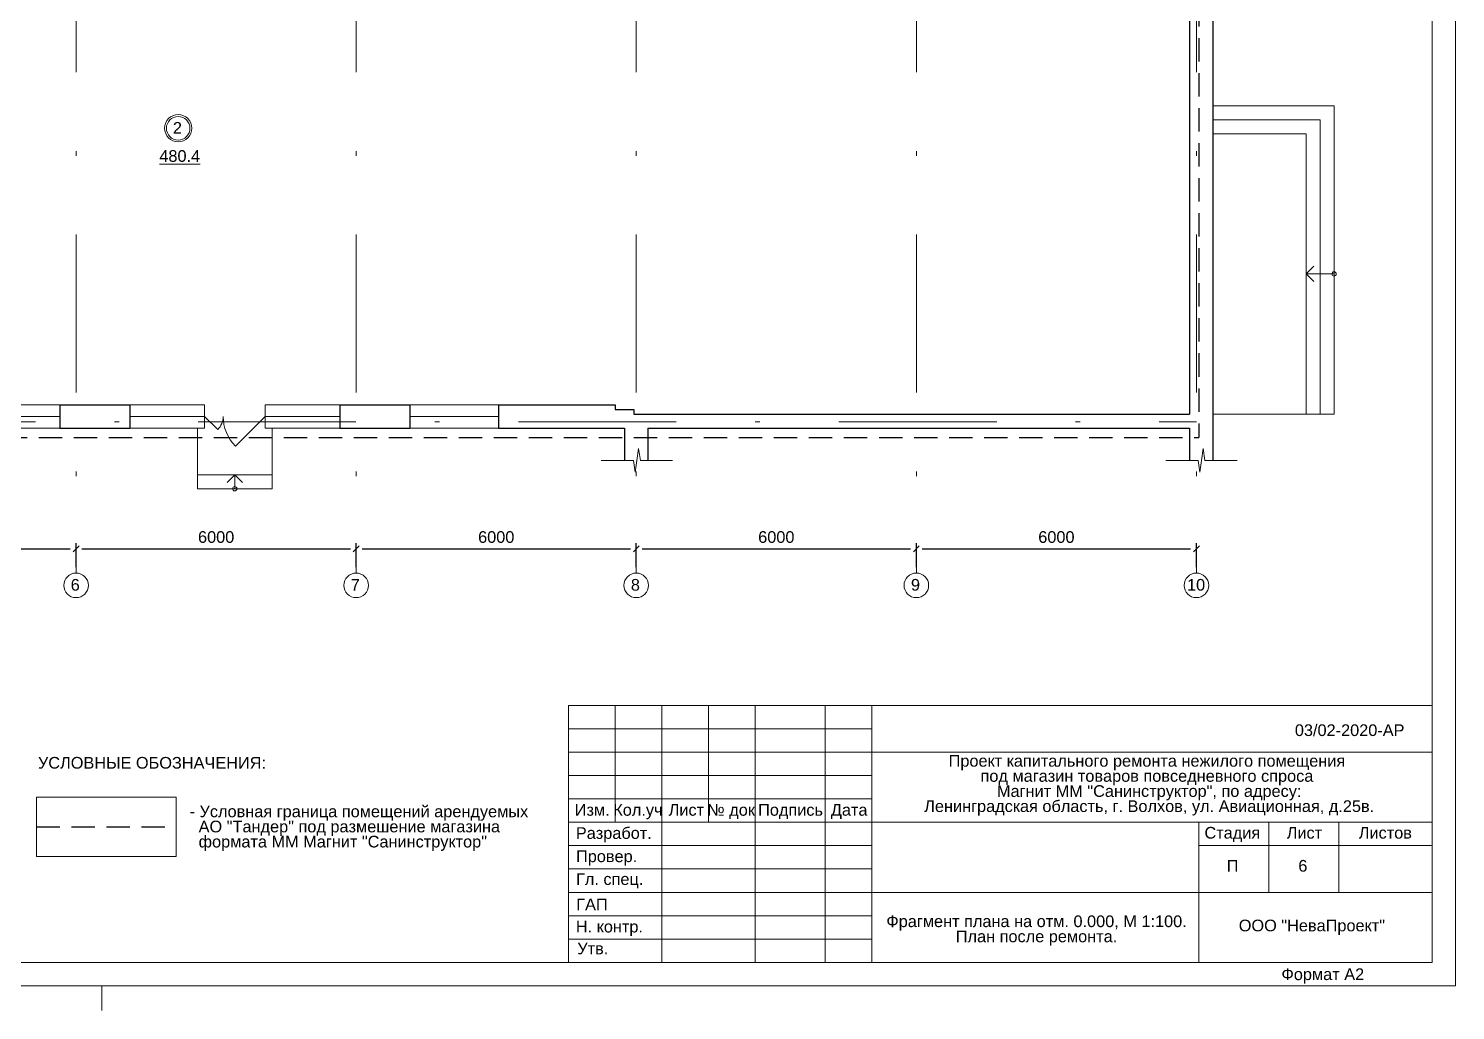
# Model space of a CAD drawing. Header units: metres. Extents: x -136 to 149, y -320 to -175.
# Drawn here: x 101.1 to 131.66, y -320.14 to -299.11 of the extents above; entities that cross this region are included whole.
import ezdxf
from ezdxf.enums import TextEntityAlignment as Align

# ---------------------------------------------------------------- set-up
doc = ezdxf.new("R2010")
doc.units = ezdxf.units.M
doc.header["$MEASUREMENT"] = 0
for name, pattern in [('( Dashed )', [0.75, 0.5, -0.25]), ('DGN Style 3', [5.91749, 4.226779, -1.690711]), ('DGN Style 4', [6.767072, 3.381423, -1.690711, 0.004227, -1.690711])]:
    doc.linetypes.add(name, pattern=pattern)
doc.layers.get('Defpoints').update_dxf_attribs({"lineweight": 0})
doc.styles.add('GOST 2.304', font='cs_gost2304.shx')
doc.styles.get("Standard").update_dxf_attribs({"font": 'cs_gost2304.shx'})
doc.styles.add('Style-Arial', font='arial.ttf')
doc.dimstyles.get("Standard").update_dxf_attribs({"dimtxt": 0.18, "dimasz": 0.18, "dimexe": 0.18, "dimexo": 0.0625, "dimgap": 0.09, "dimtad": 0, "dimtih": 1, "dimtoh": 1, "dimdec": 4, "dimzin": 0, "dimdsep": 46, "dimtxsty": 'Standard', "dimcen": 0.09, "dimadec": 0, "dimazin": 0, "dimtfac": 1, "dimtdec": 4, "dimtofl": 0, "dimtmove": 0, "dimatfit": 3, "dimfxl": 1, "dimtolj": 1, "dimtzin": 0, "dimarcsym": 0})

# ---------------------------------------------------------------- blocks, each defined once
blk = doc.blocks.new('*U414')
at = {"color": 7, "linetype": 'Continuous', "lineweight": 13}
for p, q in [((142.56, 100), (142.56, -100)), ((50.06, -72.5), (142.56, -72.5)), ((50.06, -72.5), (50.06, -100)), ((55.06, -72.5), (55.06, -85)), ((60.06, -72.5), (60.06, -100)), ((65.06, -72.5), (65.06, -85)), ((70.06, -72.5), (70.06, -100)), ((77.56, -72.5), (77.56, -100)), ((82.56, -72.5), (82.56, -100)), ((82.56, -77.5), (142.56, -77.5)), ((50.06, -82.5), (82.56, -82.5)), ((50.06, -85), (82.56, -85)), ((82.56, -85), (142.56, -85)), ((117.56, -87.5), (142.56, -87.5)), ((82.56, -92.5), (142.56, -92.5)), ((-137.13, -100), (142.56, -100))]:
    blk.add_line(p, q, dxfattribs=at)
at = {"color": 7, "linetype": 'Continuous', "lineweight": 0}
for p, q in [((50.06, -75), (82.56, -75)), ((50.06, -77.5), (82.56, -77.5)), ((50.06, -80), (82.56, -80)), ((50.06, -87.5), (82.56, -87.5)), ((50.06, -90), (82.56, -90)), ((50.06, -92.5), (82.56, -92.5)), ((50.06, -95), (82.56, -95)), ((50.06, -97.5), (82.56, -97.5)), ((0.06, -105.15), (0.06, -102.5))]:
    blk.add_line(p, q, dxfattribs=at)
at = {"color": 7, "linetype": 'Continuous', "lineweight": 0, "flags": 128}
blk.add_lwpolyline([(145.06, -102.5), (145.06, 102.5), (-144.94, 102.5), (-144.94, -102.5), (145.06, -102.5)], close=True, dxfattribs=at)
at = {"color": 7, "linetype": 'Continuous', "lineweight": 13, "flags": 128}
for points in [[(117.56, -85), (117.56, -100)], [(125.06, -85), (125.06, -92.5)], [(132.56, -85), (132.56, -92.5)]]:
    blk.add_lwpolyline(points, dxfattribs=at)
at = {"color": 7, "linetype": 'Continuous', "lineweight": 0, "style": 'Style-Arial'}
for s, p in [('Изм.', (52.6, -83.67)), ('Кол.уч', (57.49, -83.67)), ('Лист', (62.68, -83.67)), ('№ док', (67.47, -83.67)), ('Подпись', (73.84, -83.67)), ('Дата', (80.12, -83.67)), ('Разработ.', (54.91, -86.15)), ('Стадия', (121.16, -86.12)), ('Лист', (128.88, -86.12)), ('Листов', (137.55, -86.12)), ('Провер.', (54.14, -88.64)), ('Гл. спец.', (54.47, -91.08)), ('ГАП', (52.57, -93.79)), ('Н. контр.', (54.44, -96.17)), ('ООО "НеваПроект"', (129.68, -96.05)), ('Утв.', (52.66, -98.51)), ('Формат А2', (130.85, -101.27))]:
    blk.add_text(s, height=1.25, dxfattribs=at).set_placement(p, align=Align.MIDDLE_CENTER)
blk = doc.blocks.new('формат А2(верт)')
at = {"color": 7, "linetype": 'Continuous', "lineweight": 13}
blk.add_blockref('*U414', (144.94, -102.5), dxfattribs=at)
blk = doc.blocks.new('*U395')
at = {"color": 7, "linetype": 'Continuous', "lineweight": 0}
for p in [(-0.164, 0.009), (0, -0.127), (0.164, 0.009)]:
    blk.add_line(p, (0, 0.173), dxfattribs=at)
blk.add_circle((0, -0.127), 0.0461, dxfattribs=at)
blk = doc.blocks.new('*U410')
at = {"color": 7, "linetype": 'Continuous', "lineweight": 0}
for p, q in [((0, 0.098), (0, 1.018)), ((-0.34, 0.049), (0, 0.098)), ((-0.34, 0.049), (0, 0)), ((0.34, -0.049), (0, 0)), ((0.34, -0.049), (0, -0.098)), ((0, -1.018), (0, -0.098))]:
    blk.add_line(p, q, dxfattribs=at)
blk = doc.blocks.new('*U394')
at = {"color": 7, "linetype": 'Continuous', "lineweight": 0}
for p in [(-0.164, 0.159), (0, -0.277), (0.164, 0.159)]:
    blk.add_line(p, (0, 0.323), dxfattribs=at)
blk.add_circle((0, -0.277), 0.0461, dxfattribs=at)
blk = doc.blocks.new('_Oblique-1')
at = {"color": 0, "linetype": 'ByBlock', "lineweight": -2}
blk.add_line((0.5, 0.5), (-0.5, -0.5), dxfattribs=at)
blk = doc.blocks.new('*D473')
at = {"color": 0, "linetype": 'Continuous', "lineweight": -2, "transparency": 16777216}
for p, q in [((96.115, -310.646), (96.115, -310.129)), ((96.24, -310.254), (101.99, -310.254)), ((102.115, -310.646), (102.115, -310.129))]:
    blk.add_line(p, q, dxfattribs=at)
at = {"layer": 'Defpoints', "color": 0, "linetype": 'Continuous', "lineweight": 30, "transparency": 16777216}
for p in [(102.115, -310.254), (96.115, -310.771), (102.115, -310.771)]:
    blk.add_point(p, dxfattribs=at)
at = {"color": 0, "linetype": 'Continuous', "lineweight": -2, "transparency": 16777216, "xscale": 0.125, "yscale": 0.125, "zscale": 0.125, "rotation": 180}
blk.add_blockref('_Oblique-1', (96.115, -310.254), dxfattribs=at)
at = {"color": 0, "linetype": 'Continuous', "lineweight": -2, "transparency": 16777216, "xscale": 0.125, "yscale": 0.125, "zscale": 0.125}
blk.add_blockref('_Oblique-1', (102.115, -310.254), dxfattribs=at)
at = {"color": 0, "linetype": 'Continuous', "lineweight": 0, "transparency": 16777216, "insert": (99.115, -310.001), "char_height": 0.25, "attachment_point": 5, "style": 'Style-Arial'}
blk.add_mtext('\\A1;6000', dxfattribs=at)
blk = doc.blocks.new('*D474')
at = {"color": 0, "linetype": 'Continuous', "lineweight": -2, "transparency": 16777216}
for p, q in [((102.115, -310.646), (102.115, -310.129)), ((102.24, -310.254), (107.99, -310.254)), ((108.115, -310.646), (108.115, -310.129))]:
    blk.add_line(p, q, dxfattribs=at)
at = {"layer": 'Defpoints', "color": 0, "linetype": 'Continuous', "lineweight": 30, "transparency": 16777216}
for p in [(108.115, -310.254), (102.115, -310.771), (108.115, -310.771)]:
    blk.add_point(p, dxfattribs=at)
at = {"color": 0, "linetype": 'Continuous', "lineweight": -2, "transparency": 16777216, "xscale": 0.125, "yscale": 0.125, "zscale": 0.125, "rotation": 180}
blk.add_blockref('_Oblique-1', (102.115, -310.254), dxfattribs=at)
at = {"color": 0, "linetype": 'Continuous', "lineweight": -2, "transparency": 16777216, "xscale": 0.125, "yscale": 0.125, "zscale": 0.125}
blk.add_blockref('_Oblique-1', (108.115, -310.254), dxfattribs=at)
at = {"color": 0, "linetype": 'Continuous', "lineweight": 0, "transparency": 16777216, "insert": (105.115, -310.001), "char_height": 0.25, "attachment_point": 5, "style": 'Style-Arial'}
blk.add_mtext('\\A1;6000', dxfattribs=at)
blk = doc.blocks.new('*D475')
at = {"color": 0, "linetype": 'Continuous', "lineweight": -2, "transparency": 16777216}
for p, q in [((108.115, -310.646), (108.115, -310.129)), ((108.24, -310.254), (113.99, -310.254)), ((114.115, -310.646), (114.115, -310.129))]:
    blk.add_line(p, q, dxfattribs=at)
at = {"layer": 'Defpoints', "color": 0, "linetype": 'Continuous', "lineweight": 30, "transparency": 16777216}
for p in [(114.115, -310.254), (108.115, -310.771), (114.115, -310.771)]:
    blk.add_point(p, dxfattribs=at)
at = {"color": 0, "linetype": 'Continuous', "lineweight": -2, "transparency": 16777216, "xscale": 0.125, "yscale": 0.125, "zscale": 0.125, "rotation": 180}
blk.add_blockref('_Oblique-1', (108.115, -310.254), dxfattribs=at)
at = {"color": 0, "linetype": 'Continuous', "lineweight": -2, "transparency": 16777216, "xscale": 0.125, "yscale": 0.125, "zscale": 0.125}
blk.add_blockref('_Oblique-1', (114.115, -310.254), dxfattribs=at)
at = {"color": 0, "linetype": 'Continuous', "lineweight": 0, "transparency": 16777216, "insert": (111.115, -310.001), "char_height": 0.25, "attachment_point": 5, "style": 'Style-Arial'}
blk.add_mtext('\\A1;6000', dxfattribs=at)
blk = doc.blocks.new('*D476')
at = {"color": 0, "linetype": 'Continuous', "lineweight": -2, "transparency": 16777216}
for p, q in [((114.115, -310.646), (114.115, -310.129)), ((114.24, -310.254), (119.99, -310.254)), ((120.115, -310.646), (120.115, -310.129))]:
    blk.add_line(p, q, dxfattribs=at)
at = {"layer": 'Defpoints', "color": 0, "linetype": 'Continuous', "lineweight": 30, "transparency": 16777216}
for p in [(120.115, -310.254), (114.115, -310.771), (120.115, -310.771)]:
    blk.add_point(p, dxfattribs=at)
at = {"color": 0, "linetype": 'Continuous', "lineweight": -2, "transparency": 16777216, "xscale": 0.125, "yscale": 0.125, "zscale": 0.125, "rotation": 180}
blk.add_blockref('_Oblique-1', (114.115, -310.254), dxfattribs=at)
at = {"color": 0, "linetype": 'Continuous', "lineweight": -2, "transparency": 16777216, "xscale": 0.125, "yscale": 0.125, "zscale": 0.125}
blk.add_blockref('_Oblique-1', (120.115, -310.254), dxfattribs=at)
at = {"color": 0, "linetype": 'Continuous', "lineweight": 0, "transparency": 16777216, "insert": (117.115, -310.001), "char_height": 0.25, "attachment_point": 5, "style": 'Style-Arial'}
blk.add_mtext('\\A1;6000', dxfattribs=at)
blk = doc.blocks.new('*D477')
at = {"color": 0, "linetype": 'Continuous', "lineweight": -2, "transparency": 16777216}
for p, q in [((120.115, -310.646), (120.115, -310.129)), ((120.24, -310.254), (125.99, -310.254)), ((126.115, -310.646), (126.115, -310.129))]:
    blk.add_line(p, q, dxfattribs=at)
at = {"layer": 'Defpoints', "color": 0, "linetype": 'Continuous', "lineweight": 30, "transparency": 16777216}
for p in [(126.115, -310.254), (120.115, -310.771), (126.115, -310.771)]:
    blk.add_point(p, dxfattribs=at)
at = {"color": 0, "linetype": 'Continuous', "lineweight": -2, "transparency": 16777216, "xscale": 0.125, "yscale": 0.125, "zscale": 0.125, "rotation": 180}
blk.add_blockref('_Oblique-1', (120.115, -310.254), dxfattribs=at)
at = {"color": 0, "linetype": 'Continuous', "lineweight": -2, "transparency": 16777216, "xscale": 0.125, "yscale": 0.125, "zscale": 0.125}
blk.add_blockref('_Oblique-1', (126.115, -310.254), dxfattribs=at)
at = {"color": 0, "linetype": 'Continuous', "lineweight": 0, "transparency": 16777216, "insert": (123.115, -310.001), "char_height": 0.25, "attachment_point": 5, "style": 'Style-Arial'}
blk.add_mtext('\\A1;6000', dxfattribs=at)
blk = doc.blocks.new('*U426')
at = {"color": 30, "linetype": '( Dashed )', "lineweight": 30}
for p in [(22.175, -0.44), (-22.175, -12.74)]:
    blk.add_line(p, (22.175, -12.74), dxfattribs=at)
blk = doc.blocks.new('*U23')
at = {"color": 7, "linetype": 'Continuous', "lineweight": 13}
for radius in [0.291, 0.252]:
    blk.add_circle((0, 0), radius, dxfattribs=at)
at = {"color": 7, "linetype": 'Continuous', "lineweight": 13, "style": 'Style-Arial'}
blk.add_text('2', height=0.25, dxfattribs=at).set_placement((-0.113, 0.133), align=Align.TOP_LEFT)

msp = doc.modelspace()

# ---------------------------------------------------------------- linework, layer by layer
at = {"color": 1, "linetype": 'DGN Style 4', "lineweight": 0}
for p, q in [((102.11478784, -282.93497332), (102.11478784, -310.77123783)), ((108.11478784, -282.93497332), (108.11478784, -310.77123783)), ((114.11478784, -282.93497332), (114.11478784, -310.77123783)), ((120.11478784, -282.93497332), (120.11478784, -310.77123783)), ((126.11478784, -282.93497332), (126.11478784, -310.77123783)), ((77.27699796, -307.53497332), (126.11478784, -307.53497332))]:
    msp.add_line(p, q, dxfattribs=at)
at = {"color": 7, "linetype": 'Continuous', "lineweight": 30}
for p, q in [((126.46478784, -295.13497332), (126.46478784, -302.41497332)), ((125.96478784, -295.76497332), (125.96478784, -302.41497332)), ((125.96478784, -302.41497332), (125.96478784, -307.36497332)), ((126.46478784, -302.35855542), (126.46478784, -308.35718589)), ((101.76478784, -307.16497332), (101.76478784, -307.66497332)), ((101.76478784, -307.16497332), (103.26478784, -307.16497332)), ((103.26478784, -307.16497332), (103.26478784, -307.66497332)), ((107.76478784, -307.16497332), (107.76478784, -307.66497332)), ((107.76478784, -307.16497332), (109.26478784, -307.16497332)), ((109.26478784, -307.16497332), (109.26478784, -307.66497332)), ((111.16478784, -307.16497332), (111.16478784, -307.66497332)), ((111.16478784, -307.16497332), (113.66478784, -307.16497332)), ((113.66478784, -307.16497332), (113.66478784, -307.26497332)), ((113.66478784, -307.26497332), (114.06478784, -307.26497332)), ((114.06478784, -307.26497332), (114.06478784, -307.36497332)), ((114.06478784, -307.36497332), (125.96478784, -307.36497332)), ((101.76478784, -307.66497332), (103.26478784, -307.66497332)), ((107.76478784, -307.66497332), (109.26478784, -307.66497332)), ((111.16478784, -307.66497332), (113.86478784, -307.66497332)), ((113.86478784, -307.66497332), (113.86478784, -308.35718589)), ((114.36478784, -307.66497332), (114.36478784, -308.35718589)), ((114.36478784, -307.66497332), (125.96478784, -307.66497332)), ((125.96478784, -307.66497332), (125.96478784, -308.35718589))]:
    msp.add_line(p, q, dxfattribs=at)
at = {"color": 7, "linetype": 'Continuous', "lineweight": 0}
for p, q in [((126.46478784, -300.76497332), (129.06478784, -300.76497332)), ((129.06478784, -300.76497332), (129.06478784, -307.36497332)), ((126.46478784, -301.06497332), (128.76478784, -301.06497332)), ((128.76478784, -301.06497332), (128.76478784, -307.36497332)), ((126.46478784, -301.36497332), (128.46478784, -301.36497332)), ((128.46478784, -301.36497332), (128.46478784, -307.36497332)), ((97.46478784, -307.41497332), (101.76478784, -307.41497332)), ((103.26478784, -307.41497332), (104.86478784, -307.41497332)), ((106.16478784, -307.41497332), (107.76478784, -307.41497332)), ((109.26478784, -307.41497332), (111.16478784, -307.41497332)), ((126.46478784, -307.36497332), (129.06478784, -307.36497332)), ((104.71478784, -307.66497332), (104.71478784, -308.96497332)), ((106.31478784, -307.66497332), (106.31478784, -308.96497332)), ((106.31478784, -308.66497332), (104.71478784, -308.66497332)), ((106.31478784, -308.96497332), (104.71478784, -308.96497332))]:
    msp.add_line(p, q, dxfattribs=at)
at = {"color": 7, "linetype": 'Continuous', "lineweight": 13}
for p, q in [((104.86478784, -307.41497332), (105.14763056, -307.69781603)), ((106.16478784, -307.41497332), (105.52839174, -308.05136942))]:
    msp.add_line(p, q, dxfattribs=at)
at = {"color": 30, "linetype": '( Dashed )', "lineweight": 30}
msp.add_line((101.26737406, -316.20557853), (104.25695808, -316.20557853), dxfattribs=at)
at = {"color": 7, "linetype": 'Continuous', "lineweight": 0, "flags": 128}
for points in [[(97.46478784, -307.16497332), (101.76478784, -307.16497332), (101.76478784, -307.66497332), (97.46478784, -307.66497332), (97.46478784, -307.16497332)], [(103.26478784, -307.16497332), (104.86478784, -307.16497332), (104.86478784, -307.66497332), (103.26478784, -307.66497332), (103.26478784, -307.16497332)], [(106.16478784, -307.16497332), (107.76478784, -307.16497332), (107.76478784, -307.66497332), (106.16478784, -307.66497332), (106.16478784, -307.16497332)], [(109.26478784, -307.16497332), (111.16478784, -307.16497332), (111.16478784, -307.66497332), (109.26478784, -307.66497332), (109.26478784, -307.16497332)]]:
    msp.add_lwpolyline(points, close=True, dxfattribs=at)
at = {"color": 7, "linetype": 'Continuous', "lineweight": 13, "flags": 128}
msp.add_lwpolyline([(101.26737406, -315.57158996), (104.25695808, -315.57158996), (104.25695808, -316.8395671), (101.26737406, -316.8395671), (101.26737406, -315.57158996)], close=True, dxfattribs=at)
at = {"color": 7, "linetype": 'Continuous', "lineweight": 13}
for centre in [(102.11478784, -311.03459327), (108.11478784, -311.03459327), (114.11478784, -311.03459327), (120.11478784, -311.03459327), (126.11478784, -311.03459327)]:
    msp.add_circle(centre, 0.26335544, dxfattribs=at)
at = {"color": 7, "linetype": 'Continuous', "lineweight": 0}
for centre, radius, start, end in [((104.86478784, -307.41497332), 0.4, 315, 0), ((106.16478784, -307.41497332), 0.9, 180, 225)]:
    msp.add_arc(centre, radius, start, end, dxfattribs=at)

# ---------------------------------------------------------------- block references
at = {"color": 7, "linetype": 'Continuous', "lineweight": 13, "xscale": 0.2, "yscale": 0.2, "zscale": 0.2}
msp.add_blockref('формат А2(верт)', (73.66383934, -278.60913053), dxfattribs=at)
at = {"color": 30, "linetype": '( Dashed )', "lineweight": 30}
msp.add_blockref('*U426', (103.98975832, -295.12495), dxfattribs=at)
at = {"color": 7, "linetype": 'Continuous', "lineweight": 13}
msp.add_blockref('*U23', (104.30185772, -301.24448066), dxfattribs=at)
at = {"color": 7, "linetype": 'Continuous', "lineweight": 0, "rotation": 90}
msp.add_blockref('*U394', (128.78781452, -304.36496134), dxfattribs=at)
at = {"color": 7, "linetype": 'Continuous', "lineweight": 0, "xscale": 0.75, "yscale": 0.75, "zscale": 0.75, "rotation": 270}
for p in [(114.1285458, -308.35719024), (126.22293321, -308.35719024)]:
    msp.add_blockref('*U410', p, dxfattribs=at)
at = {"color": 7, "linetype": 'Continuous', "lineweight": 0}
msp.add_blockref('*U395', (105.51479982, -308.838), dxfattribs=at)

# ---------------------------------------------------------------- texts
at = {"color": 7, "linetype": 'Continuous', "lineweight": 13, "style": 'Style-Arial'}
msp.add_text('%%u480.4%%U', height=0.25, dxfattribs=at).set_placement((103.89817728, -301.71387358), align=Align.TOP_LEFT)
at = {"color": 7, "linetype": 'Continuous', "lineweight": 30, "style": 'Style-Arial'}
for s, p in [('6', (101.99913463, -310.89788012)), ('7', (107.99913463, -310.89788012)), ('8', (113.99913463, -310.89788012)), ('9', (119.99913463, -310.89788012)), ('10', (125.91310289, -310.89788012))]:
    msp.add_text(s, height=0.25, dxfattribs=at).set_placement(p, align=Align.TOP_LEFT)
at = {"color": 7, "linetype": 'DGN Style 3', "lineweight": 13, "style": 'Style-Arial'}
msp.add_text('УСЛОВНЫЕ ОБОЗНАЧЕНИЯ:', height=0.25, dxfattribs=at).set_placement((101.29745239, -314.70950855), align=Align.TOP_LEFT)
at = {"color": 7, "linetype": 'Continuous', "lineweight": 0, "char_height": 0.25, "attachment_point": 5, "line_spacing_factor": 0.72, "style": 'GOST 2.304'}
for s, insert in [('\\fArial|b0|i0|c204204|p39;03/02-2020-АР', (129.39786253, -314.13803991)), ('\\fArial|b0|i0|c204204|p39;П', (126.88944538, -317.04241742)), ('\\fArial|b0|i0|c204204|p39;6', (128.39474434, -317.04241742))]:
    msp.add_mtext(s, dxfattribs=dict(at, insert=insert))
at = {"color": 7, "linetype": 'Continuous', "lineweight": 13, "char_height": 0.25, "line_spacing_factor": 0.776524, "style": 'Style-Arial'}
for s, insert, attachment_point in [('Проект капитального ремонта нежилого помещения\\Pпод магазин товаров повседневного спроса\\P Магнит ММ "Санинструктор", по адресу:\\P Ленинградская область, г. Волхов, ул. Авиационная, д.25в.', (125.05454341, -314.66750942), 2), ('Фрагмент плана на отм. 0.000, М 1:100.\\PПлан после ремонта.', (122.68950289, -318.4279665), 5)]:
    msp.add_mtext(s, dxfattribs=dict(at, insert=insert, attachment_point=attachment_point))
at = {"color": 7, "linetype": 'DGN Style 3', "lineweight": 13, "insert": (104.54573681, -315.75065865), "char_height": 0.25, "attachment_point": 1, "line_spacing_factor": 0.776524, "style": 'Style-Arial'}
msp.add_mtext('- Условная граница помещений арендуемых\\P  АО "Тандер" под размешение магазина\\P  формата ММ Магнит "Санинструктор"', dxfattribs=at)

# ---------------------------------------------------------------- dimensions: what is measured, and where the dimension line sits
at = {"color": 5, "linetype": 'Continuous', "lineweight": 0}
for base, p1, p2, picture, middle in [((102.11478784, -310.25382511), (96.11478784, -310.77123783), (102.11478784, -310.77123783), '*D473', (99.11478784, -310.00118186)), ((108.11478784, -310.25382511), (102.11478784, -310.77123783), (108.11478784, -310.77123783), '*D474', (105.11478784, -310.00118186)), ((114.11478784, -310.25382511), (108.11478784, -310.77123783), (114.11478784, -310.77123783), '*D475', (111.11478784, -310.00118186)), ((120.11478784, -310.25382511), (114.11478784, -310.77123783), (120.11478784, -310.77123783), '*D476', (117.11478784, -310.00118186)), ((126.11478784, -310.25382511), (120.11478784, -310.77123783), (126.11478784, -310.77123783), '*D477', (123.11478784, -310.00118186))]:
    dim = msp.add_linear_dim(base=base, p1=p1, p2=p2, dimstyle='Standard', override={"dimtxt": 0.25, "dimasz": 0.125, "dimexe": 0.125, "dimexo": 0.125, "dimgap": 0.125, "dimtad": 1, "dimtih": 0, "dimtoh": 0, "dimlfac": 1000, "dimzin": 11, "dimtxsty": 'Style-Arial', "dimblk": '_Oblique-1', "dimtzin": 11}, dxfattribs=at)
    dim.commit()
    dim.dimension.update_dxf_attribs({"geometry": picture, "text_midpoint": middle})

doc.saveas('drawing.dxf')
